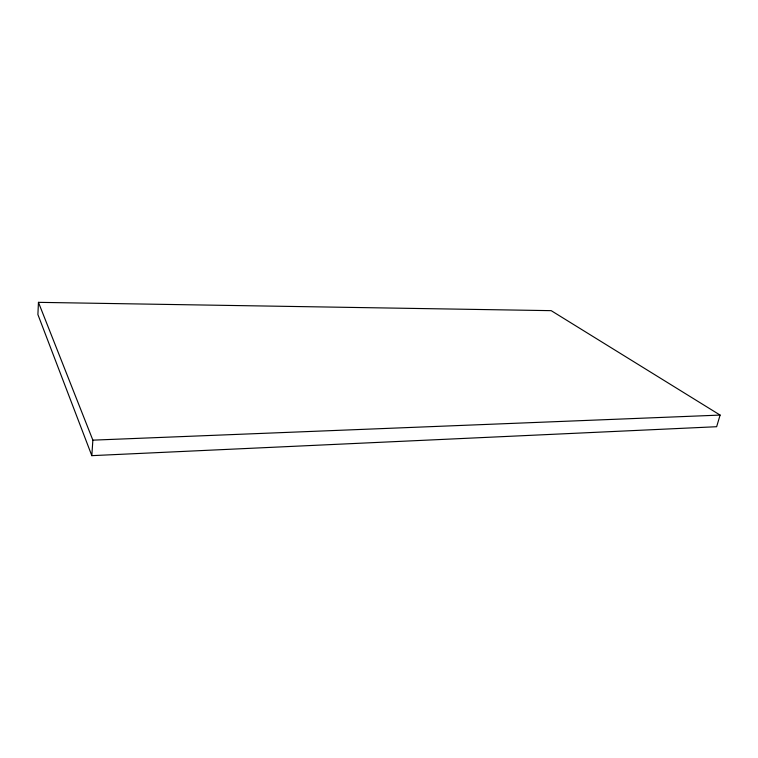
<?xml version="1.0" encoding="UTF-8"?>
<svg xmlns="http://www.w3.org/2000/svg" width="758" height="758" viewBox="0 0 758 758"><rect width="100%" height="100%" fill="white"/><g stroke="black" fill="none" stroke-linecap="round" stroke-linejoin="round"><path stroke-width="1.14" d="M38.45 302.347L37.9 314.542L91.822 455.653L716.642 426.716L720.1 415.081L551.189 310.657L38.45 302.347L92.864 440.152L91.822 455.653M92.864 440.152L720.1 415.081"/></g></svg>
